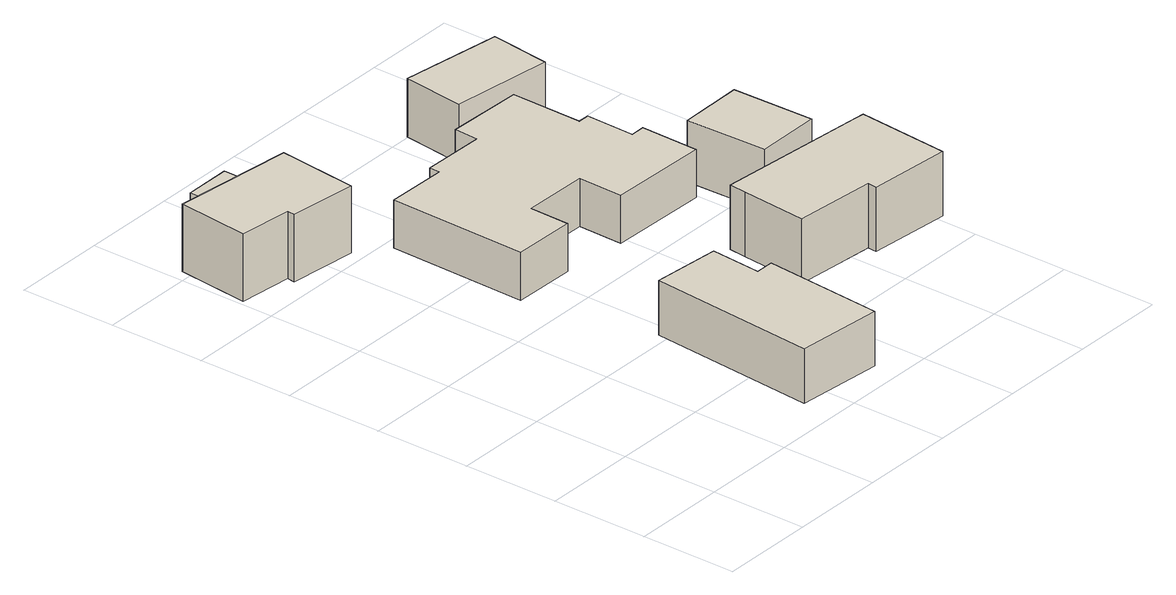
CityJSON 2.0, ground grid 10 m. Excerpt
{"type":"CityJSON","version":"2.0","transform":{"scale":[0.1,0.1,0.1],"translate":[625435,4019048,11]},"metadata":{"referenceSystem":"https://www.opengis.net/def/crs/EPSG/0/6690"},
"CityObjects":{
"building1":{"type":"Building","attributes":{"class":"3001","usage":"411","measuredHeight":7.7,"storeysAboveGround":9999,"BuildingDetailAttribute.buildingStructureType":"611","BuildingDetailAttribute.buildingStructureOrgType":"Null","BuildingDetailAttribute.urbanPlanType":"21","BuildingDetailAttribute.districtsAndZonesType":"Null","BuildingDetailAttribute.landUseType":"211","BuildingDetailAttribute.orgUsage":"6","BuildingDetailAttribute.specifiedBuildingCoverageRate":-9999,"BuildingDetailAttribute.specifiedFloorAreaRate":-9999,"BuildingDetailAttribute.surveyYear":2023,"BuildingIDAttribute.prefecture":"17","BuildingIDAttribute.city":"17206"},"geometry":[{"type":"Solid","lod":"1","boundaries":[[[[0,1,2,3,4,5]],[[4,6,7,5]],[[3,8,6,4]],[[2,9,8,3]],[[1,10,9,2]],[[0,11,10,1]],[[5,7,11,0]],[[6,8,9,10,11,7]]]]}]},
"building2":{"type":"Building","attributes":{"class":"3001","usage":"411","measuredHeight":7.8,"storeysAboveGround":9999,"RiverFloodingRiskAttribute.description":"2","RiverFloodingRiskAttribute.rank":"2","RiverFloodingRiskAttribute.depth":1.02,"RiverFloodingRiskAttribute.adminType":"2","RiverFloodingRiskAttribute.scale":"2","RiverFloodingRiskAttribute.duration":6,"BuildingDetailAttribute.buildingStructureType":"611","BuildingDetailAttribute.buildingStructureOrgType":"Null","BuildingDetailAttribute.urbanPlanType":"21","BuildingDetailAttribute.districtsAndZonesType":"Null","BuildingDetailAttribute.landUseType":"211","BuildingDetailAttribute.orgUsage":"6","BuildingDetailAttribute.specifiedBuildingCoverageRate":-9999,"BuildingDetailAttribute.specifiedFloorAreaRate":-9999,"BuildingDetailAttribute.surveyYear":2023,"BuildingIDAttribute.prefecture":"17","BuildingIDAttribute.city":"17206"},"geometry":[{"type":"Solid","lod":"1","boundaries":[[[[12,13,14,15,16,17]],[[16,18,19,17]],[[15,20,18,16]],[[14,21,20,15]],[[13,22,21,14]],[[12,23,22,13]],[[17,19,23,12]],[[18,20,21,22,23,19]]]]}]},
"building3":{"type":"Building","attributes":{"class":"3001","usage":"411","measuredHeight":3.1,"storeysAboveGround":9999,"RiverFloodingRiskAttribute.description":"2","RiverFloodingRiskAttribute.rank":"2","RiverFloodingRiskAttribute.depth":1.22,"RiverFloodingRiskAttribute.adminType":"2","RiverFloodingRiskAttribute.scale":"2","RiverFloodingRiskAttribute.duration":6,"BuildingDetailAttribute.buildingStructureType":"611","BuildingDetailAttribute.buildingStructureOrgType":"Null","BuildingDetailAttribute.urbanPlanType":"21","BuildingDetailAttribute.districtsAndZonesType":"Null","BuildingDetailAttribute.landUseType":"211","BuildingDetailAttribute.orgUsage":"6","BuildingDetailAttribute.specifiedBuildingCoverageRate":-9999,"BuildingDetailAttribute.specifiedFloorAreaRate":-9999,"BuildingDetailAttribute.surveyYear":2023,"BuildingIDAttribute.prefecture":"17","BuildingIDAttribute.city":"17206"},"geometry":[{"type":"Solid","lod":"1","boundaries":[[[[24,25,26,27]],[[26,28,29,27]],[[25,30,28,26]],[[24,31,30,25]],[[27,29,31,24]],[[28,30,31,29]]]]}]},
"building4":{"type":"Building","attributes":{"class":"3001","usage":"411","measuredHeight":8.2,"storeysAboveGround":9999,"RiverFloodingRiskAttribute.description":"2","RiverFloodingRiskAttribute.rank":"2","RiverFloodingRiskAttribute.depth":0.89,"RiverFloodingRiskAttribute.adminType":"2","RiverFloodingRiskAttribute.scale":"2","RiverFloodingRiskAttribute.duration":3,"BuildingDetailAttribute.buildingStructureType":"611","BuildingDetailAttribute.buildingStructureOrgType":"Null","BuildingDetailAttribute.urbanPlanType":"21","BuildingDetailAttribute.districtsAndZonesType":"Null","BuildingDetailAttribute.landUseType":"211","BuildingDetailAttribute.orgUsage":"6","BuildingDetailAttribute.specifiedBuildingCoverageRate":-9999,"BuildingDetailAttribute.specifiedFloorAreaRate":-9999,"BuildingDetailAttribute.surveyYear":2023,"BuildingIDAttribute.prefecture":"17","BuildingIDAttribute.city":"17206"},"geometry":[{"type":"Solid","lod":"1","boundaries":[[[[32,33,34,35,36,37,38,39,40,41,42,43,44,45,46,47]],[[46,48,49,47]],[[45,50,48,46]],[[44,51,50,45]],[[43,52,51,44]],[[42,53,52,43]],[[41,54,53,42]],[[40,55,54,41]],[[39,56,55,40]],[[38,57,56,39]],[[37,58,57,38]],[[36,59,58,37]],[[35,60,59,36]],[[34,61,60,35]],[[33,62,61,34]],[[32,63,62,33]],[[47,49,63,32]],[[48,50,51,52,53,54,55,56,57,58,59,60,61,62,63,49]]]]}]},
"building5":{"type":"Building","attributes":{"class":"3001","usage":"411","measuredHeight":8,"storeysAboveGround":9999,"RiverFloodingRiskAttribute.description":"2","RiverFloodingRiskAttribute.rank":"1","RiverFloodingRiskAttribute.depth":0.14,"RiverFloodingRiskAttribute.adminType":"2","RiverFloodingRiskAttribute.scale":"2","RiverFloodingRiskAttribute.duration":0,"BuildingDetailAttribute.buildingStructureType":"611","BuildingDetailAttribute.buildingStructureOrgType":"Null","BuildingDetailAttribute.urbanPlanType":"21","BuildingDetailAttribute.districtsAndZonesType":"Null","BuildingDetailAttribute.landUseType":"211","BuildingDetailAttribute.orgUsage":"6","BuildingDetailAttribute.specifiedBuildingCoverageRate":-9999,"BuildingDetailAttribute.specifiedFloorAreaRate":-9999,"BuildingDetailAttribute.surveyYear":2023,"BuildingIDAttribute.prefecture":"17","BuildingIDAttribute.city":"17206"},"geometry":[{"type":"Solid","lod":"1","boundaries":[[[[64,65,66,67,68,69,70,71]],[[70,72,73,71]],[[69,74,72,70]],[[68,75,74,69]],[[67,76,75,68]],[[66,77,76,67]],[[65,78,77,66]],[[64,79,78,65]],[[71,73,79,64]],[[72,74,75,76,77,78,79,73]]]]}]},
"building6":{"type":"Building","attributes":{"class":"3001","usage":"411","measuredHeight":6.8,"storeysAboveGround":9999,"RiverFloodingRiskAttribute.description":"2","RiverFloodingRiskAttribute.rank":"2","RiverFloodingRiskAttribute.depth":0.78,"RiverFloodingRiskAttribute.adminType":"2","RiverFloodingRiskAttribute.scale":"2","RiverFloodingRiskAttribute.duration":2.8,"BuildingDetailAttribute.buildingStructureType":"611","BuildingDetailAttribute.buildingStructureOrgType":"Null","BuildingDetailAttribute.urbanPlanType":"21","BuildingDetailAttribute.districtsAndZonesType":"Null","BuildingDetailAttribute.landUseType":"211","BuildingDetailAttribute.orgUsage":"6","BuildingDetailAttribute.specifiedBuildingCoverageRate":-9999,"BuildingDetailAttribute.specifiedFloorAreaRate":-9999,"BuildingDetailAttribute.surveyYear":2023,"BuildingIDAttribute.prefecture":"17","BuildingIDAttribute.city":"17206"},"geometry":[{"type":"Solid","lod":"1","boundaries":[[[[80,81,82,83]],[[82,84,85,83]],[[81,86,84,82]],[[80,87,86,81]],[[83,85,87,80]],[[84,86,87,85]]]]}]},
"building7":{"type":"Building","attributes":{"class":"3001","usage":"411","measuredHeight":7.2,"storeysAboveGround":9999,"RiverFloodingRiskAttribute.description":"2","RiverFloodingRiskAttribute.rank":"2","RiverFloodingRiskAttribute.depth":1.03,"RiverFloodingRiskAttribute.adminType":"2","RiverFloodingRiskAttribute.scale":"2","RiverFloodingRiskAttribute.duration":8.5,"BuildingDetailAttribute.buildingStructureType":"611","BuildingDetailAttribute.buildingStructureOrgType":"Null","BuildingDetailAttribute.urbanPlanType":"21","BuildingDetailAttribute.districtsAndZonesType":"Null","BuildingDetailAttribute.landUseType":"211","BuildingDetailAttribute.orgUsage":"6","BuildingDetailAttribute.specifiedBuildingCoverageRate":-9999,"BuildingDetailAttribute.specifiedFloorAreaRate":-9999,"BuildingDetailAttribute.surveyYear":2023,"BuildingIDAttribute.prefecture":"17","BuildingIDAttribute.city":"17206"},"geometry":[{"type":"Solid","lod":"1","boundaries":[[[[88,89,90,91]],[[90,92,93,91]],[[89,94,92,90]],[[88,95,94,89]],[[91,93,95,88]],[[92,94,95,93]]]]}]},
"building8":{"type":"Building","attributes":{"class":"3001","usage":"411","storeysAboveGround":9999,"RiverFloodingRiskAttribute.description":"2","RiverFloodingRiskAttribute.rank":"2","RiverFloodingRiskAttribute.depth":0.82,"RiverFloodingRiskAttribute.adminType":"2","RiverFloodingRiskAttribute.scale":"2","RiverFloodingRiskAttribute.duration":2.8,"BuildingDetailAttribute.buildingStructureType":"611","BuildingDetailAttribute.buildingStructureOrgType":"Null","BuildingDetailAttribute.urbanPlanType":"21","BuildingDetailAttribute.districtsAndZonesType":"Null","BuildingDetailAttribute.landUseType":"211","BuildingDetailAttribute.orgUsage":"6","BuildingDetailAttribute.specifiedBuildingCoverageRate":-9999,"BuildingDetailAttribute.specifiedFloorAreaRate":-9999,"BuildingDetailAttribute.surveyYear":2023,"BuildingIDAttribute.prefecture":"17","BuildingIDAttribute.city":"17206"},"geometry":[{"type":"Solid","lod":"1","boundaries":[[[[96,97,98,99]],[[98,100,101,99]],[[97,102,100,98]],[[96,103,102,97]],[[99,101,103,96]],[[100,102,103,101]]]]}]}
},
"vertices":[
[230,132,20],[249,132,20],[239,7,20],[148,15,20],[163,191,20],[234,185,20],[163,191,76],[234,185,76],[148,15,76],[239,7,76],[249,132,76],[230,132,76],
[126,509,6],[55,517,6],[56,525,6],[0,531,6],[8,606,6],[135,592,6],[8,606,75],[135,592,75],[0,531,75],[56,525,75],[55,517,75],[126,509,75],
[135,604,2],[86,604,2],[86,659,2],[135,659,2],[86,659,32],[135,659,32],[86,604,32],[135,604,32],
[361,437,11],[373,437,11],[372,386,11],[387,386,11],[386,325,11],[281,327,11],[282,374,11],[214,375,11],[213,333,11],[147,334,11],[150,480,11],[214,479,11],[214,490,11],[280,489,11],[281,514,11],[362,512,11],[281,514,60],[362,512,60],[280,489,60],[214,490,60],[214,479,60],[150,480,60],[147,334,60],[213,333,60],[214,375,60],[282,374,60],[281,327,60],[386,325,60],[387,386,60],[372,386,60],[373,437,60],[361,437,60],
[493,221,19],[485,125,19],[399,132,19],[400,142,19],[314,149,19],[320,218,19],[322,236,19],[485,222,19],[322,236,85],[485,222,85],[320,218,85],[314,149,85],[400,142,85],[399,132,85],[485,125,85],[493,221,85],
[402,260,13],[400,346,13],[468,347,13],[470,261,13],[468,347,76],[470,261,76],[400,346,76],[402,260,76],
[417,520,5],[311,534,5],[319,598,5],[425,583,5],[319,598,65],[425,583,65],[311,534,65],[417,520,65],
[495,345,12],[475,346,12],[476,369,12],[496,369,12],[476,369,42],[496,369,42],[475,346,42],[495,345,42]
]}
